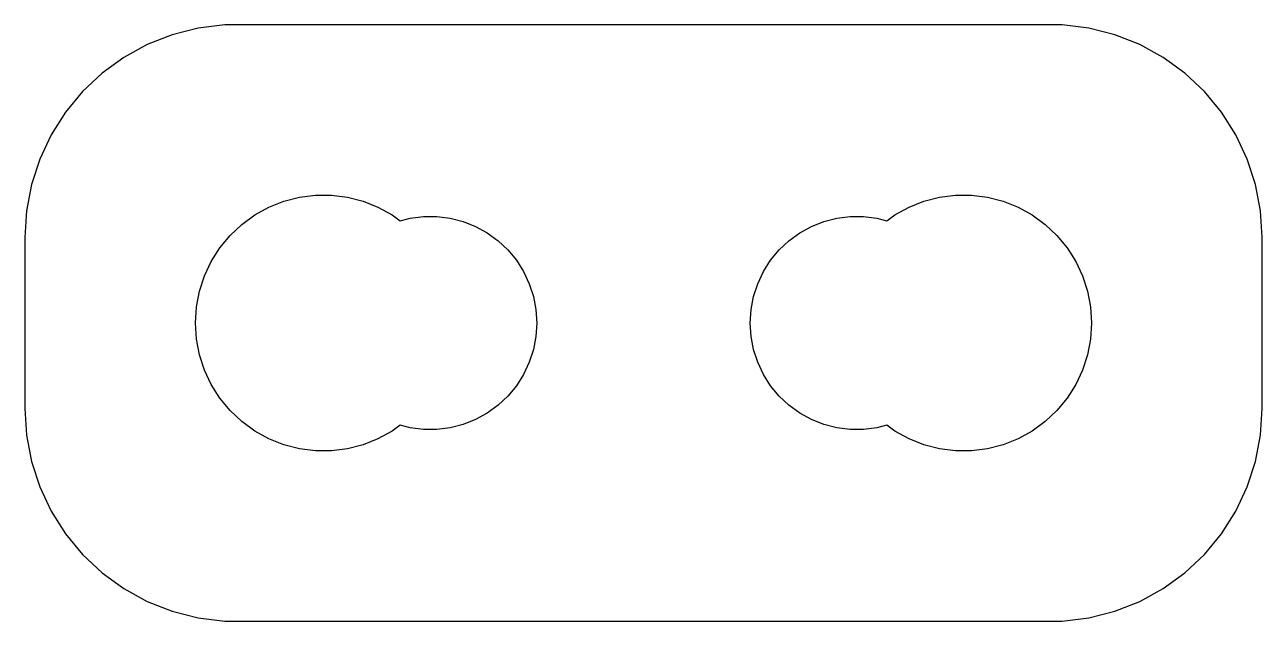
# Model space of a CAD drawing. Header units: metres. Extents: x -14.5 to 14.5, y -7 to 7.
import ezdxf

# ---------------------------------------------------------------- set-up
doc = ezdxf.new("R2010")
doc.units = ezdxf.units.M

msp = doc.modelspace()

# ---------------------------------------------------------------- linework, layer by layer
for p, q in [((-9.81395, 6.99013), (-10.4369, 6.91142)), ((9.81395, 6.99013), (-9.81395, 6.99013)), ((10.4369, 6.91142), (9.81395, 6.99013)), ((-11.0451, 6.75528), (-11.6289, 6.52412)), ((-10.4369, 6.91142), (-11.0451, 6.75528)), ((11.0451, 6.75528), (10.4369, 6.91142)), ((11.6289, 6.52412), (11.0451, 6.75528)), ((-11.6289, 6.52412), (-12.1791, 6.22163)), ((12.1791, 6.22163), (11.6289, 6.52412)), ((-12.1791, 6.22163), (-12.6871, 5.85255)), ((12.6871, 5.85255), (12.1791, 6.22163)), ((-12.6871, 5.85255), (-13.1448, 5.42273)), ((13.1448, 5.42273), (12.6871, 5.85255)), ((-13.1448, 5.42273), (-13.5451, 4.93892)), ((13.5451, 4.93892), (13.1448, 5.42273)), ((-13.5451, 4.93892), (-13.8815, 4.40877)), ((13.8815, 4.40877), (13.5451, 4.93892)), ((-13.8815, 4.40877), (-14.1489, 3.84062)), ((14.1489, 3.84062), (13.8815, 4.40877)), ((-14.1489, 3.84062), (-14.3429, 3.24344)), ((14.3429, 3.24344), (14.1489, 3.84062)), ((-14.3429, 3.24344), (-14.4606, 2.62666)), ((14.4606, 2.62666), (14.3429, 3.24344)), ((-8.42705, 2.85316), (-8.06213, 2.94685)), ((-8.06213, 2.94685), (-7.68837, 2.99408)), ((-7.68837, 2.99408), (-7.31161, 2.99408)), ((-7.31161, 2.99408), (-6.93785, 2.94685)), ((-6.93785, 2.94685), (-6.57294, 2.85316)), ((6.57294, 2.85316), (6.93785, 2.94685)), ((6.93785, 2.94685), (7.31161, 2.99408)), ((7.31161, 2.99408), (7.68837, 2.99408)), ((7.68837, 2.99408), (8.06213, 2.94685)), ((8.06213, 2.94685), (8.42705, 2.85316)), ((-14.4606, 2.62666), (-14.5, 2)), ((-9.10747, 2.53297), (-8.77733, 2.71448)), ((-8.77733, 2.71448), (-8.42705, 2.85316)), ((-6.57294, 2.85316), (-6.22266, 2.71448)), ((-6.22266, 2.71448), (-5.89252, 2.53297)), ((5.89252, 2.53297), (6.22266, 2.71448)), ((6.22266, 2.71448), (6.57294, 2.85316)), ((8.42705, 2.85316), (8.77733, 2.71448)), ((8.77733, 2.71448), (9.10747, 2.53297)), ((14.5, 2), (14.4606, 2.62666)), ((-9.41226, 2.31154), (-9.10747, 2.53297)), ((-5.89252, 2.53297), (-5.7032, 2.39543)), ((-5.7032, 2.39543), (-5.46844, 2.4557)), ((-5.46844, 2.4557), (-5.15697, 2.49506)), ((-5.15697, 2.49506), (-4.84302, 2.49506)), ((-4.84302, 2.49506), (-4.53154, 2.4557)), ((-4.53154, 2.4557), (-4.22745, 2.37764)), ((-4.22745, 2.37764), (-3.93555, 2.26205)), ((3.93555, 2.26205), (4.22745, 2.37764)), ((4.22745, 2.37764), (4.53154, 2.4557)), ((4.53154, 2.4557), (4.84302, 2.49506)), ((4.84302, 2.49506), (5.15697, 2.49506)), ((5.15697, 2.49506), (5.46844, 2.4557)), ((5.46844, 2.4557), (5.7032, 2.39543)), ((5.7032, 2.39543), (5.89252, 2.53297)), ((9.10747, 2.53297), (9.41226, 2.31154)), ((-9.92705, 1.76335), (-9.6869, 2.05363)), ((-9.6869, 2.05363), (-9.41226, 2.31154)), ((-3.93555, 2.26205), (-3.66043, 2.11081)), ((-3.66043, 2.11081), (-3.40643, 1.92627)), ((3.40643, 1.92627), (3.66043, 2.11081)), ((3.66043, 2.11081), (3.93555, 2.26205)), ((9.41226, 2.31154), (9.6869, 2.05363)), ((9.6869, 2.05363), (9.92705, 1.76335)), ((-14.5, 2), (-14.5, -2)), ((-10.1289, 1.44525), (-9.92705, 1.76335)), ((-3.40643, 1.92627), (-3.17757, 1.71136)), ((3.17757, 1.71136), (3.40643, 1.92627)), ((9.92705, 1.76335), (10.1289, 1.44525)), ((14.5, -2), (14.5, 2)), ((-3.17757, 1.71136), (-2.97745, 1.46945)), ((-2.97745, 1.46945), (-2.80922, 1.20438)), ((2.80922, 1.20438), (2.97745, 1.46945)), ((2.97745, 1.46945), (3.17757, 1.71136)), ((-10.2893, 1.10437), (-10.1289, 1.44525)), ((-2.80922, 1.20438), (-2.67555, 0.920303)), ((2.67555, 0.920303), (2.80922, 1.20438)), ((10.1289, 1.44525), (10.2893, 1.10437)), ((-10.4057, 0.746063), (-10.2893, 1.10437)), ((-2.67555, 0.920303), (-2.57854, 0.621719)), ((2.57854, 0.621719), (2.67555, 0.920303)), ((10.2893, 1.10437), (10.4057, 0.746063)), ((-10.4763, 0.375992), (-10.4057, 0.746063)), ((-2.57854, 0.621719), (-2.5197, 0.313324)), ((2.5197, 0.313324), (2.57854, 0.621719)), ((10.4057, 0.746063), (10.4763, 0.375992)), ((-10.5, 0), (-10.4763, 0.375992)), ((-2.5197, 0.313324), (-2.5, 0)), ((2.5, 0), (2.5197, 0.313324)), ((10.4763, 0.375992), (10.5, 0)), ((-10.4763, -0.375992), (-10.5, 0)), ((-2.5, 0), (-2.5197, -0.313324)), ((2.5197, -0.313324), (2.5, 0)), ((10.5, 0), (10.4763, -0.375992)), ((-10.4057, -0.746063), (-10.4763, -0.375992)), ((-2.5197, -0.313324), (-2.57854, -0.621719)), ((2.57854, -0.621719), (2.5197, -0.313324)), ((10.4763, -0.375992), (10.4057, -0.746063)), ((-10.2893, -1.10437), (-10.4057, -0.746063)), ((-2.57854, -0.621719), (-2.67555, -0.920303)), ((2.67555, -0.920303), (2.57854, -0.621719)), ((10.4057, -0.746063), (10.2893, -1.10437)), ((-10.1289, -1.44525), (-10.2893, -1.10437)), ((-2.67555, -0.920303), (-2.80922, -1.20438)), ((2.80922, -1.20438), (2.67555, -0.920303)), ((10.2893, -1.10437), (10.1289, -1.44525)), ((-9.92705, -1.76335), (-10.1289, -1.44525)), ((-2.80922, -1.20438), (-2.97745, -1.46945)), ((2.97745, -1.46945), (2.80922, -1.20438)), ((10.1289, -1.44525), (9.92705, -1.76335)), ((-3.17757, -1.71136), (-3.40643, -1.92627)), ((-2.97745, -1.46945), (-3.17757, -1.71136)), ((3.17757, -1.71136), (2.97745, -1.46945)), ((3.40643, -1.92627), (3.17757, -1.71136)), ((-14.5, -2), (-14.4606, -2.62666)), ((-9.6869, -2.05363), (-9.92705, -1.76335)), ((-3.40643, -1.92627), (-3.66043, -2.11081)), ((3.66043, -2.11081), (3.40643, -1.92627)), ((9.92705, -1.76335), (9.6869, -2.05363)), ((14.4606, -2.62666), (14.5, -2)), ((-9.41226, -2.31154), (-9.6869, -2.05363)), ((-9.10747, -2.53297), (-9.41226, -2.31154)), ((-3.93555, -2.26205), (-4.22745, -2.37764)), ((-3.66043, -2.11081), (-3.93555, -2.26205)), ((3.93555, -2.26205), (3.66043, -2.11081)), ((4.22745, -2.37764), (3.93555, -2.26205)), ((9.41226, -2.31154), (9.10747, -2.53297)), ((9.6869, -2.05363), (9.41226, -2.31154)), ((-8.77733, -2.71448), (-9.10747, -2.53297)), ((-5.89252, -2.53297), (-6.22266, -2.71448)), ((-5.7032, -2.39543), (-5.89252, -2.53297)), ((-5.46844, -2.4557), (-5.7032, -2.39543)), ((-5.15697, -2.49506), (-5.46844, -2.4557)), ((-4.84302, -2.49506), (-5.15697, -2.49506)), ((-4.53154, -2.4557), (-4.84302, -2.49506)), ((-4.22745, -2.37764), (-4.53154, -2.4557)), ((4.53154, -2.4557), (4.22745, -2.37764)), ((4.84302, -2.49506), (4.53154, -2.4557)), ((5.15697, -2.49506), (4.84302, -2.49506)), ((5.46844, -2.4557), (5.15697, -2.49506)), ((5.7032, -2.39543), (5.46844, -2.4557)), ((5.89252, -2.53297), (5.7032, -2.39543)), ((6.22266, -2.71448), (5.89252, -2.53297)), ((9.10747, -2.53297), (8.77733, -2.71448)), ((-14.4606, -2.62666), (-14.3429, -3.24344)), ((-8.42705, -2.85316), (-8.77733, -2.71448)), ((-8.06213, -2.94685), (-8.42705, -2.85316)), ((-6.57294, -2.85316), (-6.93785, -2.94685)), ((-6.22266, -2.71448), (-6.57294, -2.85316)), ((6.57294, -2.85316), (6.22266, -2.71448)), ((6.93785, -2.94685), (6.57294, -2.85316)), ((8.42705, -2.85316), (8.06213, -2.94685)), ((8.77733, -2.71448), (8.42705, -2.85316)), ((14.3429, -3.24344), (14.4606, -2.62666)), ((-7.68837, -2.99408), (-8.06213, -2.94685)), ((-7.31161, -2.99408), (-7.68837, -2.99408)), ((-6.93785, -2.94685), (-7.31161, -2.99408)), ((7.31161, -2.99408), (6.93785, -2.94685)), ((7.68837, -2.99408), (7.31161, -2.99408)), ((8.06213, -2.94685), (7.68837, -2.99408)), ((-14.3429, -3.24344), (-14.1489, -3.84062)), ((14.1489, -3.84062), (14.3429, -3.24344)), ((-14.1489, -3.84062), (-13.8815, -4.40877)), ((13.8815, -4.40877), (14.1489, -3.84062)), ((-13.8815, -4.40877), (-13.5451, -4.93892)), ((13.5451, -4.93892), (13.8815, -4.40877)), ((-13.5451, -4.93892), (-13.1448, -5.42273)), ((13.1448, -5.42273), (13.5451, -4.93892)), ((-13.1448, -5.42273), (-12.6871, -5.85255)), ((12.6871, -5.85255), (13.1448, -5.42273)), ((-12.6871, -5.85255), (-12.1791, -6.22163)), ((12.1791, -6.22163), (12.6871, -5.85255)), ((-12.1791, -6.22163), (-11.6289, -6.52412)), ((11.6289, -6.52412), (12.1791, -6.22163)), ((-11.6289, -6.52412), (-11.0451, -6.75528)), ((11.0451, -6.75528), (11.6289, -6.52412)), ((-11.0451, -6.75528), (-10.4369, -6.91142)), ((-10.4369, -6.91142), (-9.81395, -6.99013)), ((9.81395, -6.99013), (10.4369, -6.91142)), ((10.4369, -6.91142), (11.0451, -6.75528)), ((-9.81395, -6.99013), (9.81395, -6.99013))]:
    msp.add_line(p, q)

doc.saveas('drawing.dxf')
